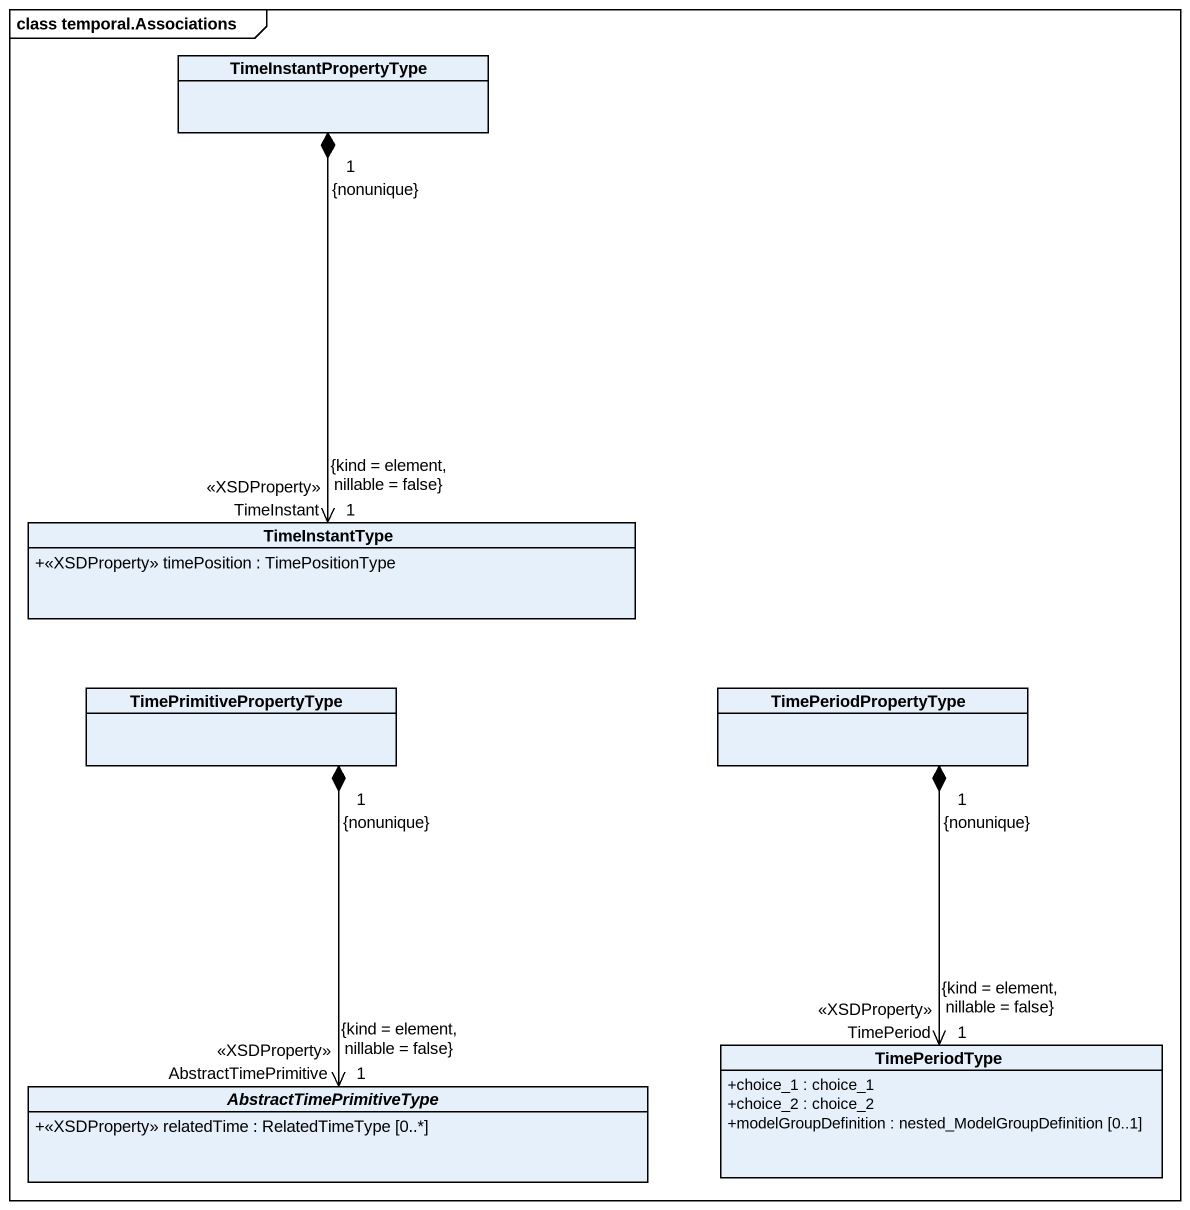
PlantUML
@startuml
mainframe class temporal.Associations
hide circle
hide empty members
skinparam classAttributeIconSize 0
class TimeInstantPropertyType
class TimeInstantType {
  +<<XSDProperty>> timePosition : TimePositionType
}
class TimePrimitivePropertyType
class TimePeriodPropertyType
class TimePeriodType {
  +choice_1 : choice_1
  +choice_2 : choice_2
  +modelGroupDefinition : nested_ModelGroupDefinition [0..1]
}
abstract class AbstractTimePrimitiveType {
  +<<XSDProperty>> relatedTime : RelatedTimeType [0..*]
}
TimeInstantPropertyType "1\n{nonunique}" *--> "TimeInstant\n<<XSDProperty>>\n1\n{kind = element, nillable = false}" TimeInstantType
TimePrimitivePropertyType "1\n{nonunique}" *--> "AbstractTimePrimitive\n<<XSDProperty>>\n1\n{kind = element, nillable = false}" AbstractTimePrimitiveType
TimePeriodPropertyType "1\n{nonunique}" *--> "TimePeriod\n<<XSDProperty>>\n1\n{kind = element, nillable = false}" TimePeriodType
@enduml
